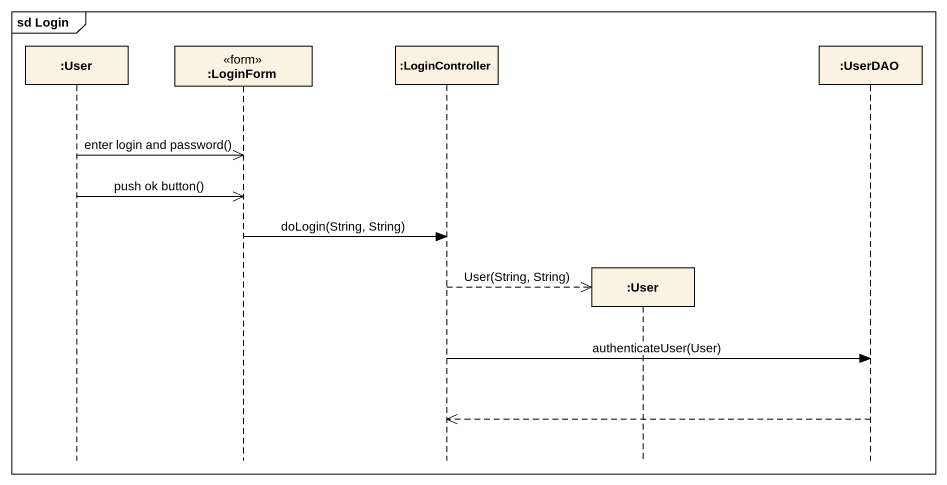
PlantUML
@startuml
mainframe sd Login
hide footbox
participant ":User" as User
participant ":LoginForm" as LoginForm <<form>>
participant ":LoginController" as LoginController
participant ":User" as User_2
participant ":UserDAO" as UserDAO

User ->> LoginForm : enter login and password()
User ->> LoginForm : push ok button()
LoginForm -> LoginController : doLogin(String, String)
LoginController -->> User_2 ** : User(String, String)
LoginController -> UserDAO : authenticateUser(User)
UserDAO -->> LoginController
@enduml
